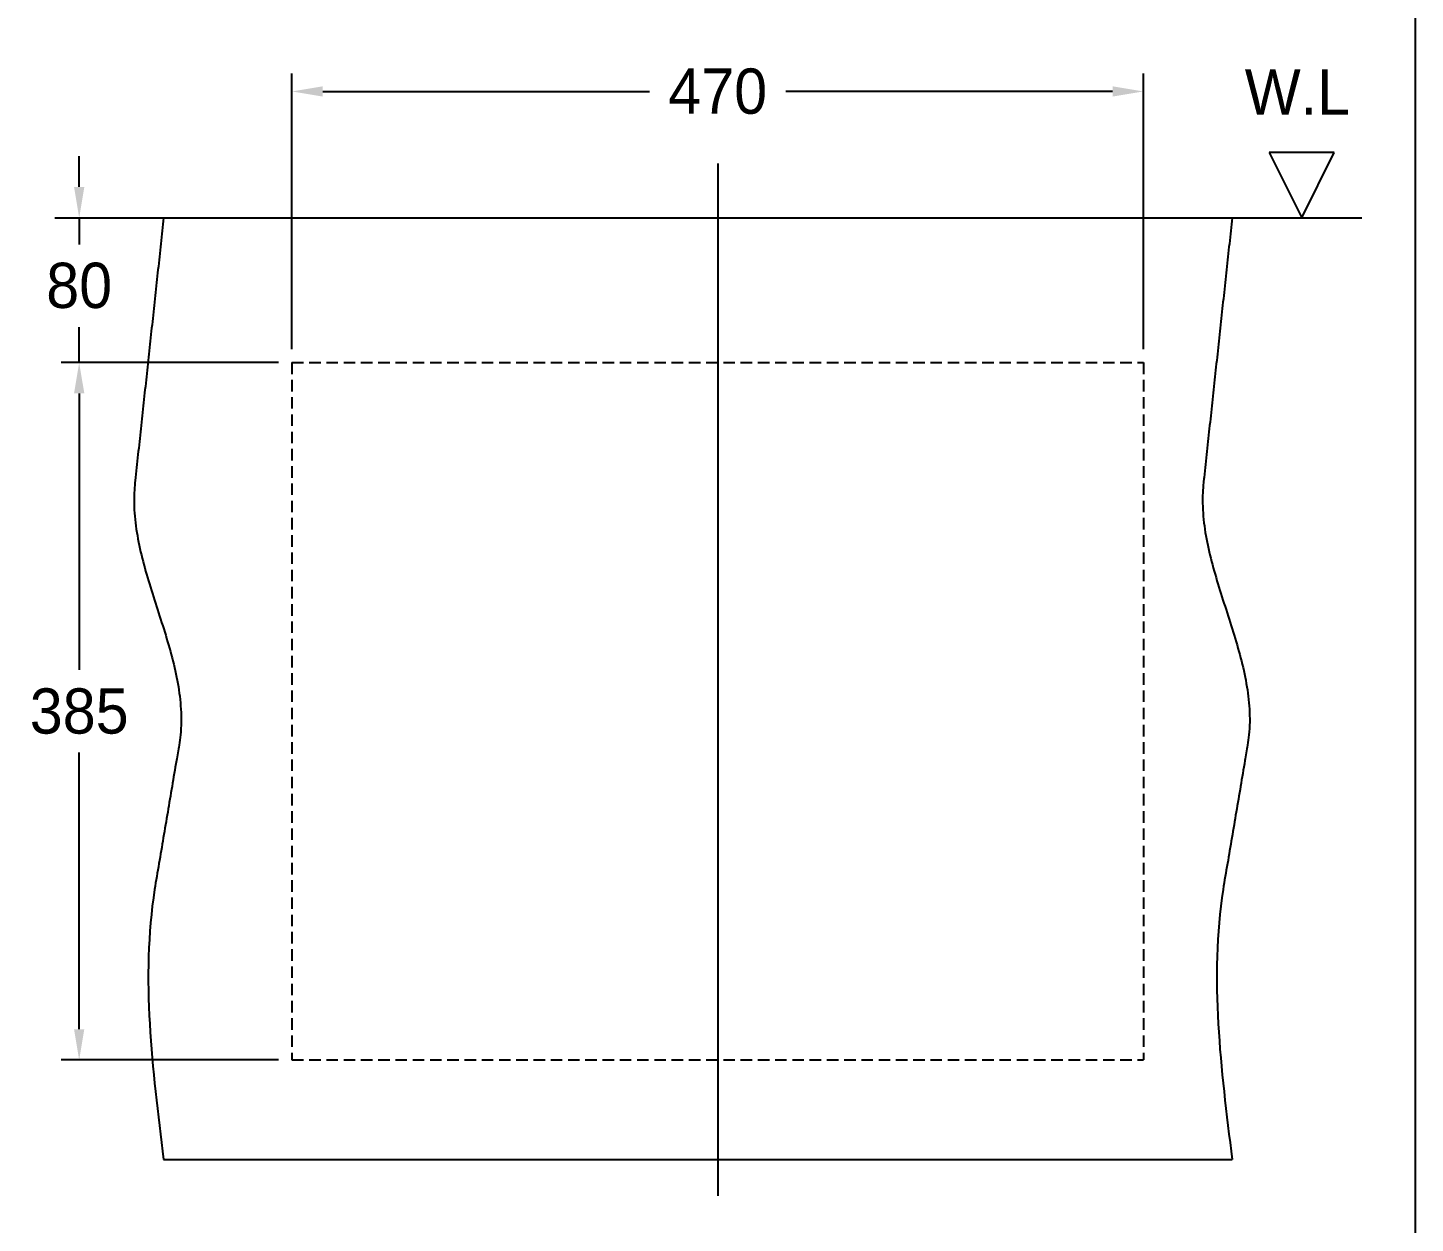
# Model space of a CAD drawing. Header units: millimetres. Extents: x 4596 to 8396, y -8003 to -5406.
# Drawn here: x 5630 to 6396, y -6727 to -6066 of the extents above; entities that cross this region are included whole.
import ezdxf
from ezdxf.enums import TextEntityAlignment as Align
from ezdxf.lldxf.tags import DXFTag

# ---------------------------------------------------------------- set-up
doc = ezdxf.new("R2010")
doc.units = ezdxf.units.MM
doc.linetypes.add('DASHED2', pattern=[9.525, 6.35, -3.175])
for name, color, linetype in [('TEXT', 7, 'Continuous'), ('내부선 및 부속', 4, 'Continuous'), ('도각라인', 7, 'Continuous'), ('외형선', 3, 'Continuous'), ('점선', 6, 'DASHED2'), ('중심선', 1, 'DASHED'), ('치수선', 7, 'Continuous')]:
    doc.layers.add(name, color=color, linetype=linetype)
doc.styles.add('____', font='')
doc.styles.add('타이틀', font='H2GTRM.TTF', dxfattribs={"height": 25})
doc.styles.get('____').set_extended_font_data('굴림')
tags = doc.linetypes.add('DASHDOT', pattern=[70, 31, -13, 13, -13]).pattern_tags.tags
tags[10:11] = [DXFTag(74, 4), DXFTag(75, 0), DXFTag(340, '0'), DXFTag(46, 0.0), DXFTag(50, 0.0), DXFTag(44, 0.0), DXFTag(45, 0.0)]
tags[8:9] = [DXFTag(74, 4), DXFTag(75, 0), DXFTag(340, '0'), DXFTag(46, 0.0), DXFTag(50, 0.0), DXFTag(44, 0.0), DXFTag(45, 0.0)]
tags[6:7] = [DXFTag(74, 4), DXFTag(75, 0), DXFTag(340, '0'), DXFTag(46, 0.0), DXFTag(50, 0.0), DXFTag(44, 0.0), DXFTag(45, 0.0)]
tags[4:5] = [DXFTag(74, 4), DXFTag(75, 0), DXFTag(340, '0'), DXFTag(46, 0.0), DXFTag(50, 0.0), DXFTag(44, 0.0), DXFTag(45, 0.0)]
tags = doc.linetypes.add('DASHED', pattern=[25.72, 12.86, -12.86]).pattern_tags.tags
tags[6:7] = [DXFTag(74, 4), DXFTag(75, 0), DXFTag(340, '0'), DXFTag(46, 0.0), DXFTag(50, 0.0), DXFTag(44, 0.0), DXFTag(45, 0.0)]
tags[4:5] = [DXFTag(74, 4), DXFTag(75, 0), DXFTag(340, '0'), DXFTag(46, 0.0), DXFTag(50, 0.0), DXFTag(44, 0.0), DXFTag(45, 0.0)]
doc.dimstyles.new('MSADIM', dxfattribs={"dimtxt": 33, "dimasz": 17, "dimexe": 10, "dimexo": 7.5, "dimgap": 10, "dimtad": 0, "dimtih": 1, "dimtoh": 1, "dimdec": 0, "dimzin": 1, "dimdsep": 46, "dimtxsty": '____', "dimcen": 11.25, "dimadec": 0, "dimazin": 0, "dimtfac": 1, "dimtdec": 0, "dimtix": 1, "dimtmove": 0, "dimatfit": 3, "dimfxl": 1, "dimtolj": 1, "dimtzin": 1, "dimarcsym": 0})

# ---------------------------------------------------------------- blocks, each defined once
blk = doc.blocks.new('*D9')
at = {"layer": '치수선', "color": 0, "linetype": 'Continuous', "lineweight": -2, "transparency": 16777216}
for p, q in [((5658.77, -6154.36), (5658.77, -6137.36)), ((5652.87, -6171.36), (5668.77, -6171.36)), ((5658.77, -6171.36), (5658.77, -6186.04)), ((5658.77, -6251.36), (5658.77, -6231.68)), ((5768.71, -6251.36), (5648.77, -6251.36)), ((5658.77, -6268.36), (5658.77, -6285.36))]:
    blk.add_line(p, q, dxfattribs=at)
at = {"layer": '치수선', "color": 0, "linetype": 'Continuous', "transparency": 16777216}
for points in [[(5655.94, -6154.36), (5661.61, -6154.36), (5658.77, -6171.36)], [(5655.94, -6268.36), (5661.61, -6268.36), (5658.77, -6251.36)]]:
    blk.add_solid(points, dxfattribs=at)
at = {"layer": '치수선', "color": 0, "linetype": 'Continuous', "transparency": 16777216, "insert": (5658.77, -6208.86), "char_height": 25, "attachment_point": 5, "style": '____'}
blk.add_mtext('\\A1;80', dxfattribs=at)
blk = doc.blocks.new('*D10')
at = {"layer": '치수선', "color": 0, "linetype": 'Continuous', "lineweight": -2, "transparency": 16777216}
for p, q in [((5776.21, -6243.86), (5776.21, -6091.62)), ((6246.21, -6243.86), (6246.21, -6091.62)), ((5793.21, -6101.62), (5973.54, -6101.62)), ((6229.21, -6101.62), (6048.87, -6101.62))]:
    blk.add_line(p, q, dxfattribs=at)
at = {"layer": '치수선', "color": 0, "linetype": 'Continuous', "transparency": 16777216}
for points in [[(5793.21, -6098.79), (5793.21, -6104.45), (5776.21, -6101.62)], [(6229.21, -6098.79), (6229.21, -6104.45), (6246.21, -6101.62)]]:
    blk.add_solid(points, dxfattribs=at)
at = {"layer": '치수선', "color": 0, "linetype": 'Continuous', "transparency": 16777216, "insert": (6011.21, -6101.62), "char_height": 25, "attachment_point": 5, "style": '____'}
blk.add_mtext('\\A1;470', dxfattribs=at)
blk = doc.blocks.new('*D8')
at = {"layer": '치수선', "color": 0, "linetype": 'Continuous', "lineweight": -2, "transparency": 16777216}
for p, q in [((5768.71, -6251.36), (5648.77, -6251.36)), ((5658.77, -6268.36), (5658.77, -6421.04)), ((5658.77, -6619.36), (5658.77, -6466.68)), ((5768.71, -6636.36), (5648.77, -6636.36))]:
    blk.add_line(p, q, dxfattribs=at)
at = {"layer": '치수선', "color": 0, "linetype": 'Continuous', "transparency": 16777216}
for points in [[(5655.94, -6268.36), (5661.61, -6268.36), (5658.77, -6251.36)], [(5655.94, -6619.36), (5661.61, -6619.36), (5658.77, -6636.36)]]:
    blk.add_solid(points, dxfattribs=at)
at = {"layer": '치수선', "color": 0, "linetype": 'Continuous', "transparency": 16777216, "insert": (5658.77, -6443.86), "char_height": 25, "attachment_point": 5, "style": '____'}
blk.add_mtext('\\A1;385', dxfattribs=at)

msp = doc.modelspace()

# ---------------------------------------------------------------- linework, layer by layer
at = {"layer": '내부선 및 부속', "linetype": 'Continuous'}
for points in [[(5705.37, -6171.36), (5703.82, -6185.69), (5702.27, -6200.02), (5700.71, -6214.36), (5699.16, -6228.69), (5697.61, -6243.02), (5696.06, -6257.35), (5694.51, -6271.68), (5692.96, -6286.02), (5691.41, -6300.35), (5689.86, -6314.68), (5689.55, -6317.57), (5689.06, -6329), (5690.29, -6343.28), (5693.1, -6357.53), (5696.99, -6371.75), (5701.44, -6385.95), (5705.97, -6400.13), (5710.05, -6414.31), (5713.2, -6428.49), (5714.89, -6442.68), (5714.64, -6456.87), (5713.88, -6462.51), (5712.43, -6471.08), (5710.02, -6485.3), (5707.61, -6499.51), (5705.2, -6513.72), (5702.78, -6527.93), (5700.37, -6542.15), (5705.37, -6691.36)], [(6295.16, -6171.36), (6293.61, -6185.69), (6292.06, -6200.02), (6290.5, -6214.36), (6288.95, -6228.69), (6287.4, -6243.02), (6285.85, -6257.35), (6284.3, -6271.68), (6282.75, -6286.02), (6281.2, -6300.35), (6279.65, -6314.68), (6279.34, -6317.57), (6278.85, -6329), (6280.08, -6343.28), (6282.89, -6357.53), (6286.78, -6371.75), (6291.23, -6385.95), (6295.76, -6400.13), (6299.84, -6414.31), (6302.99, -6428.49), (6304.68, -6442.68), (6304.43, -6456.87), (6303.67, -6462.51), (6302.22, -6471.08), (6299.81, -6485.3), (6297.4, -6499.51), (6294.99, -6513.72), (6292.57, -6527.93), (6290.16, -6542.15), (6295.16, -6691.36)]]:
    msp.add_spline(points, degree=3, dxfattribs=at)
at = {"layer": '도각라인'}
msp.add_line((6396.23, -5406.39), (6396.23, -7936.39), dxfattribs=at)
at = {"layer": '외형선', "linetype": 'Continuous'}
for p, q in [((6351.54, -6135.36), (6315.54, -6135.36)), ((6315.54, -6135.36), (6333.54, -6171.36)), ((6333.54, -6171.36), (6351.54, -6135.36))]:
    msp.add_line(p, q, dxfattribs=at)
at = {"layer": '외형선'}
for p, q in [((5645.37, -6171.36), (6366.73, -6171.36)), ((5705.37, -6691.36), (6295.16, -6691.36))]:
    msp.add_line(p, q, dxfattribs=at)
at = {"layer": '점선'}
for p, q in [((5776.21, -6251.36), (5776.21, -6636.36)), ((5776.21, -6251.36), (6246.21, -6251.36)), ((6246.21, -6251.36), (6246.21, -6636.36)), ((5776.21, -6636.36), (6246.21, -6636.36))]:
    msp.add_line(p, q, dxfattribs=at)
at = {"layer": '중심선', "linetype": 'DASHDOT'}
msp.add_line((6011.21, -6141.36), (6011.21, -6711.36), dxfattribs=at)

# ---------------------------------------------------------------- texts
at = {"layer": 'TEXT', "style": '타이틀'}
msp.add_text('W.L', height=25, dxfattribs=at).set_placement((6331.21, -6101.96), align=Align.MIDDLE)

# ---------------------------------------------------------------- dimensions: what is measured, and where the dimension line sits
at = {"layer": '치수선', "linetype": 'Continuous'}
dim = msp.add_linear_dim(base=(6246.21, -6101.62), p1=(5776.21, -6251.36), p2=(6246.21, -6251.36), dimstyle='MSADIM', override={"dimtxt": 25}, dxfattribs=at)
dim.commit()
dim.dimension.update_dxf_attribs({"geometry": '*D10', "text_midpoint": (6011.21, -6101.62)})
dim = msp.add_linear_dim(base=(5658.77, -6251.36), p1=(5645.37, -6171.36), p2=(5776.21, -6251.36), angle=90, dimstyle='MSADIM', override={"dimtxt": 25}, dxfattribs=at)
dim.commit()
dim.dimension.update_dxf_attribs({"geometry": '*D9', "text_midpoint": (5658.77, -6208.86), "dimtype": 160})
dim = msp.add_linear_dim(base=(5658.77, -6636.36), p1=(5776.21, -6251.36), p2=(5776.21, -6636.36), angle=90, dimstyle='MSADIM', override={"dimtxt": 25}, dxfattribs=at)
dim.commit()
dim.dimension.update_dxf_attribs({"geometry": '*D8', "text_midpoint": (5658.77, -6443.86)})

doc.saveas('drawing.dxf')
